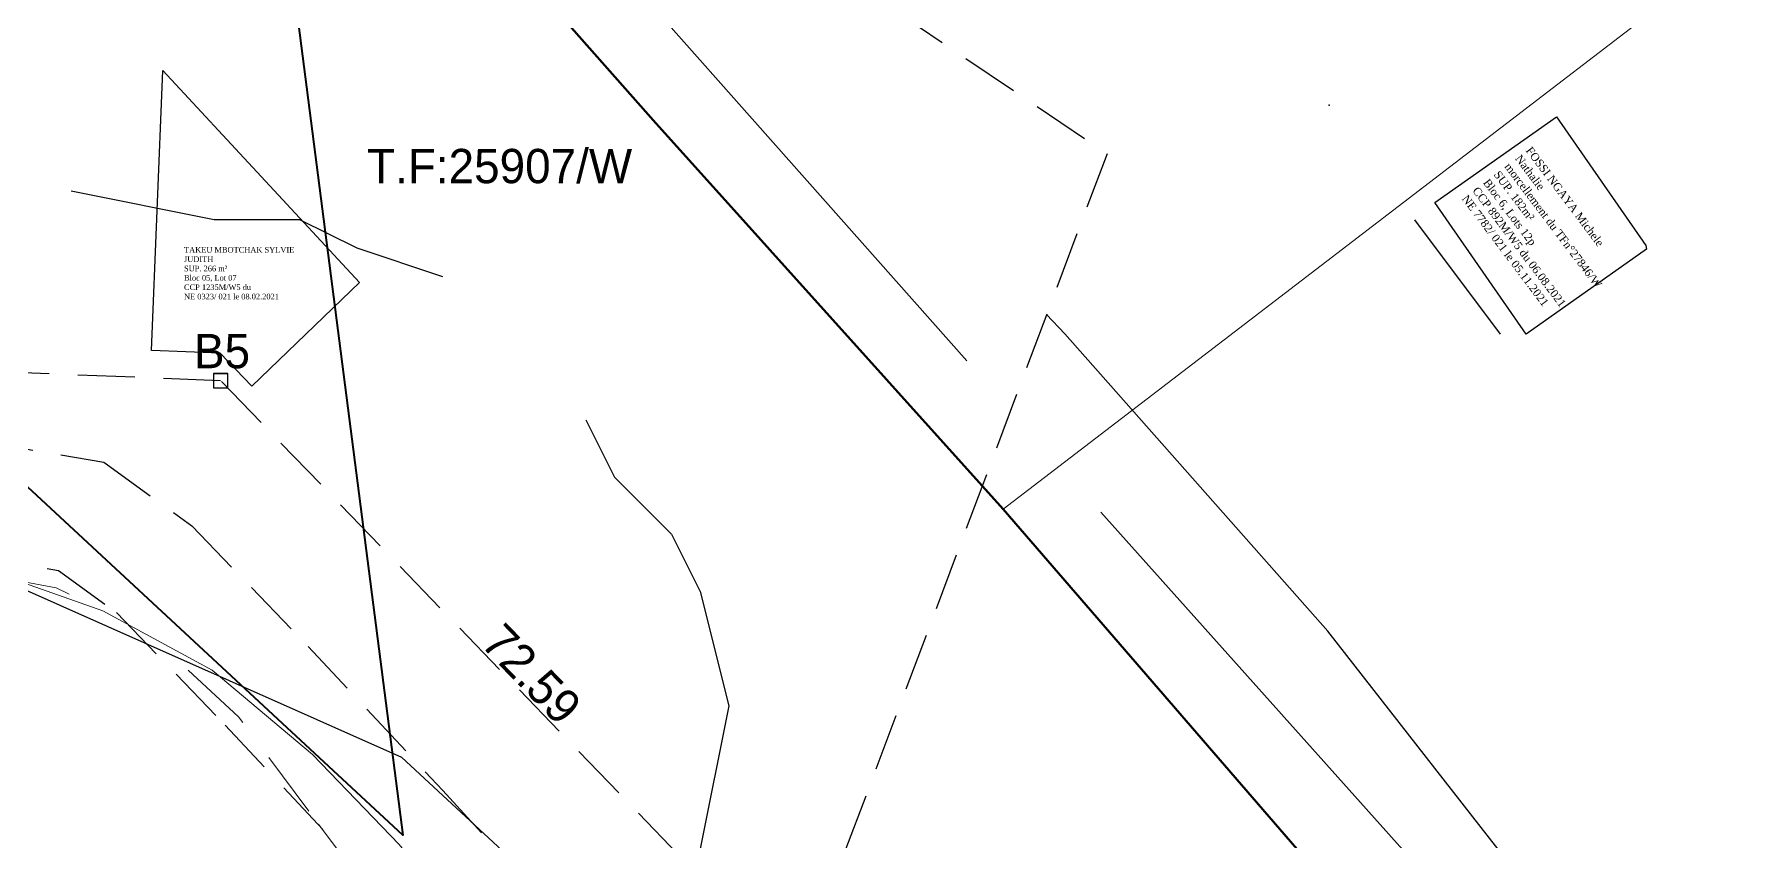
# Model space of a CAD drawing. Header units: millimetres. Extents: x 579832 to 917290, y 449831 to 1452191.
# Drawn here: x 583527.9 to 583676.5, y 451710.6 to 451781.2 of the extents above; entities that cross this region are included whole.
import ezdxf
from ezdxf.enums import TextEntityAlignment as Align

# ---------------------------------------------------------------- set-up
doc = ezdxf.new("R2010")
doc.units = ezdxf.units.MM
doc.header["$LTSCALE"] = 10
doc.linetypes.add('DASHED', pattern=[0.75, 0.5, -0.25])
for name, color, linetype in [('Cotation Linéaire', 255, 'Continuous'), ('end maj 26 02 2021', 7, 'Continuous'), ('MAJ NOV 2021', 7, 'Continuous'), ('TableauDePoints', 7, 'Continuous'), ('TRACKS', 3, 'Continuous'), ('VOIRIES_7M5', 7, 'Continuous')]:
    doc.layers.add(name, color=color, linetype=linetype)
for name, color, linetype, lineweight in [('drains_fossés', 120, 'Continuous', 20), ('Roads_main1', 10, 'Continuous', 100), ('Roads_others', 24, 'Continuous', 9)]:
    doc.layers.add(name, color=color, linetype=linetype, lineweight=lineweight)
doc.styles.add('STYLE3', font='tt0012m_.ttf', dxfattribs={"height": 13})
doc.styles.add('Times 1.0', font='times.ttf', dxfattribs={"width": 0.99, "height": 1})

msp = doc.modelspace()

# ---------------------------------------------------------------- linework, layer by layer
at = {"color": 7}
for p, q in [((583543.54, 451751.53), (583543.54, 451750.28)), ((583544.79, 451751.53), (583543.54, 451751.53)), ((583543.54, 451751.53), (583544.79, 451751.53)), ((583543.54, 451751.53), (583543.54, 451750.28)), ((583544.79, 451751.53), (583543.54, 451751.53)), ((583543.54, 451751.53), (583544.79, 451751.53)), ((583544.79, 451750.28), (583544.79, 451751.53)), ((583544.79, 451750.28), (583544.79, 451751.53)), ((583543.54, 451750.28), (583544.79, 451750.28)), ((583543.54, 451750.28), (583544.79, 451750.28))]:
    msp.add_line(p, q, dxfattribs=at)
at = {"color": 2, "lineweight": 40, "flags": 128}
msp.add_lwpolyline([(583546.87, 451813.95), (583560.1, 451711.17), (583525.67, 451743.12), (583489.12, 451751.35), (583419.59, 451748.13)], dxfattribs=at)
msp.add_lwpolyline([(583546.87, 451813.95), (583560.1, 451711.17), (583525.67, 451743.12), (583489.12, 451751.35), (583419.59, 451748.13)], dxfattribs=at)
at = {"color": 7, "start_tangent": (-0.926082, 0.377321)}
msp.add_spline([(583557.66, 451862.83), (583505.31, 451833.89), (583395.95, 451826.22), (583268.75, 451825.46), (583255.02, 451823.47), (583225.69, 451797.96), (583176.33, 451769.14), (583135.53, 451733.73), (583020.52, 451647.21), (583013.36, 451642.64), (582927.16, 451581.29), (582848.14, 451564.53), (582742.55, 451535.93), (582737.22, 451534.15), (582651.6, 451456.74), (582638.85, 451458.5)], degree=3, dxfattribs=at)
msp.add_spline([(583557.66, 451862.83), (583505.31, 451833.89), (583395.95, 451826.22), (583268.75, 451825.46), (583255.02, 451823.47), (583225.69, 451797.96), (583176.33, 451769.14), (583135.53, 451733.73), (583020.52, 451647.21), (583013.36, 451642.64), (582927.16, 451581.29), (582848.14, 451564.53), (582742.55, 451535.93), (582737.22, 451534.15), (582651.6, 451456.74), (582638.85, 451458.5)], degree=3, dxfattribs=at)
at = {"layer": 'drains_fossés'}
for p, q in [((583658.91, 451697.25), (583621.14, 451739.42)), ((583658.91, 451697.25), (583621.14, 451739.42)), ((583551.88, 451713.29), (583548.38, 451717.98)), ((583551.88, 451713.29), (583548.38, 451717.98))]:
    msp.add_line(p, q, dxfattribs=at)
for points in [[(583609.42, 451752.64), (583564.34, 451803.52), (583557, 451811.75), (583531.34, 451839.96)], [(583609.42, 451752.64), (583564.34, 451803.52), (583557, 451811.75), (583531.34, 451839.96)], [(583530.93, 451732.24), (583529.79, 451732.81), (583518.75, 451734.86), (583512.38, 451735.22)], [(583530.93, 451732.24), (583529.79, 451732.81), (583518.75, 451734.86), (583512.38, 451735.22)], [(583546.11, 451721.02), (583545.74, 451721.52), (583541.32, 451725.6)], [(583546.11, 451721.02), (583545.74, 451721.52), (583541.32, 451725.6)], [(583546.96, 451679.98), (583554.4, 451686.9), (583556.32, 451689.31), (583558.31, 451694.54), (583559.06, 451699.32), (583558.49, 451704.41), (583552.72, 451712.14)], [(583546.96, 451679.98), (583554.4, 451686.9), (583556.32, 451689.31), (583558.31, 451694.54), (583559.06, 451699.32), (583558.49, 451704.41), (583552.72, 451712.14)]]:
    msp.add_lwpolyline(points, dxfattribs=at)
at = {"layer": 'end maj 26 02 2021', "color": 150, "lineweight": -3, "flags": 128}
msp.add_lwpolyline([(583539.11, 451778.03), (583556.32, 451759.49), (583546.91, 451750.43), (583544.13, 451753.31), (583538.14, 451753.55)], close=True, dxfattribs=at)
msp.add_lwpolyline([(583539.11, 451778.03), (583556.32, 451759.49), (583546.91, 451750.43), (583544.13, 451753.31), (583538.14, 451753.55)], close=True, dxfattribs=at)
msp.add_lwpolyline([(583539.11, 451778.03), (583556.32, 451759.49), (583546.91, 451750.43), (583544.13, 451753.31), (583538.14, 451753.55)], close=True, dxfattribs=at)
msp.add_lwpolyline([(583539.11, 451778.03), (583556.32, 451759.49), (583546.91, 451750.43), (583544.13, 451753.31), (583538.14, 451753.55)], close=True, dxfattribs=at)
at = {"layer": 'end maj 26 02 2021', "flags": 128}
for points in [[(583563.61, 451759.99), (583556.11, 451762.49), (583551.11, 451764.99), (583543.61, 451764.99), (583531.11, 451767.49)], [(583563.61, 451759.99), (583556.11, 451762.49), (583551.11, 451764.99), (583543.61, 451764.99), (583531.11, 451767.49)], [(583563.61, 451759.99), (583556.11, 451762.49), (583551.11, 451764.99), (583543.61, 451764.99), (583531.11, 451767.49)], [(583563.61, 451759.99), (583556.11, 451762.49), (583551.11, 451764.99), (583543.61, 451764.99), (583531.11, 451767.49)], [(583656.11, 451754.99), (583648.61, 451764.99)], [(583656.11, 451754.99), (583648.61, 451764.99)], [(583656.11, 451754.99), (583648.61, 451764.99)], [(583656.11, 451754.99), (583648.61, 451764.99)], [(583576.11, 451747.49), (583578.61, 451742.49)], [(583576.11, 451747.49), (583578.61, 451742.49)], [(583576.11, 451747.49), (583578.61, 451742.49)], [(583576.11, 451747.49), (583578.61, 451742.49)], [(583578.61, 451742.49), (583581.11, 451739.99)], [(583578.61, 451742.49), (583581.11, 451739.99)], [(583578.61, 451742.49), (583581.11, 451739.99)], [(583578.61, 451742.49), (583581.11, 451739.99)], [(583581.11, 451739.99), (583583.61, 451737.49)], [(583581.11, 451739.99), (583583.61, 451737.49)], [(583581.11, 451739.99), (583583.61, 451737.49)], [(583581.11, 451739.99), (583583.61, 451737.49)], [(583583.61, 451737.49), (583586.11, 451732.49), (583588.61, 451722.49), (583586.11, 451709.99)], [(583583.61, 451737.49), (583586.11, 451732.49), (583588.61, 451722.49), (583586.11, 451709.99)], [(583583.61, 451737.49), (583586.11, 451732.49), (583588.61, 451722.49), (583586.11, 451709.99)], [(583583.61, 451737.49), (583586.11, 451732.49), (583588.61, 451722.49), (583586.11, 451709.99)]]:
    msp.add_lwpolyline(points, dxfattribs=at)
at = {"layer": 'end maj 26 02 2021'}
msp.add_point((583641.11, 451774.99), dxfattribs=at)
msp.add_point((583641.11, 451774.99), dxfattribs=at)
msp.add_point((583641.11, 451774.99), dxfattribs=at)
msp.add_point((583641.11, 451774.99), dxfattribs=at)
at = {"layer": 'MAJ NOV 2021', "lineweight": -3, "flags": 128}
msp.add_lwpolyline([(583660.99, 451773.98), (583668.81, 451762.73), (583668.88, 451762.42), (583658.36, 451754.99), (583650.36, 451766.48)], close=True, dxfattribs=at)
msp.add_lwpolyline([(583660.99, 451773.98), (583668.81, 451762.73), (583668.88, 451762.42), (583658.36, 451754.99), (583650.36, 451766.48)], close=True, dxfattribs=at)
msp.add_lwpolyline([(583660.99, 451773.98), (583668.81, 451762.73), (583668.88, 451762.42), (583658.36, 451754.99), (583650.36, 451766.48)], close=True, dxfattribs=at)
msp.add_lwpolyline([(583660.99, 451773.98), (583668.81, 451762.73), (583668.88, 451762.42), (583658.36, 451754.99), (583650.36, 451766.48)], close=True, dxfattribs=at)
at = {"layer": 'Roads_main1'}
msp.add_lwpolyline([(583472.75, 452053.43), (583472.67, 451998.97), (583472.35, 451979.2), (583473.06, 451953.26), (583474.42, 451940.88), (583477.17, 451928.44), (583479.8, 451917.79), (583485.65, 451900.99), (583495.69, 451880.14), (583507.04, 451861.03), (583527.13, 451837.27), (583556.8, 451802.2), (583582, 451773.7), (583612.62, 451739.69), (583657.66, 451687.6), (583659.6, 451685.4)], dxfattribs=at)
msp.add_lwpolyline([(583472.75, 452053.43), (583472.67, 451998.97), (583472.35, 451979.2), (583473.06, 451953.26), (583474.42, 451940.88), (583477.17, 451928.44), (583479.8, 451917.79), (583485.65, 451900.99), (583495.69, 451880.14), (583507.04, 451861.03), (583527.13, 451837.27), (583556.8, 451802.2), (583582, 451773.7), (583612.62, 451739.69), (583657.66, 451687.6), (583659.6, 451685.4)], dxfattribs=at)
at = {"layer": 'Roads_others'}
for points in [[(583612.62, 451739.69), (583712.75, 451816.41), (583749.61, 451844.7)], [(583612.62, 451739.69), (583712.75, 451816.41), (583749.61, 451844.7)], [(583027.13, 451436.82), (583029.11, 451445.5), (583042.82, 451461.85), (583055.45, 451474.89), (583113.94, 451528.55), (583118.89, 451533.45), (583145.54, 451558.05), (583179.68, 451589.57), (583192.73, 451601.62), (583276.76, 451679.18), (583341.33, 451738.52), (583345.91, 451741.89), (583352.08, 451744.59), (583357.98, 451745.4), (583377.63, 451745.12), (583522.52, 451734.78), (583533.88, 451730.78), (583543.44, 451725.6), (583552.21, 451718.22), (583559.79, 451710.35), (583577.51, 451688.89)], [(583027.13, 451436.82), (583029.11, 451445.5), (583042.82, 451461.85), (583055.45, 451474.89), (583113.94, 451528.55), (583118.89, 451533.45), (583145.54, 451558.05), (583179.68, 451589.57), (583192.73, 451601.62), (583276.76, 451679.18), (583341.33, 451738.52), (583345.91, 451741.89), (583352.08, 451744.59), (583357.98, 451745.4), (583377.63, 451745.12), (583522.52, 451734.78), (583533.88, 451730.78), (583543.44, 451725.6), (583552.21, 451718.22), (583559.79, 451710.35), (583577.51, 451688.89)]]:
    msp.add_lwpolyline(points, dxfattribs=at)
at = {"layer": 'TRACKS'}
msp.add_polyline3d([(582778.28, 451358.41, 16.06), (582776, 451361, 16), (582780, 451406, 16), (582825, 451432, 17.92), (582942, 451441, 19.36), (583019, 451446, 18.88), (583052, 451464, 21.77), (583112, 451522, 25.61), (583151, 451560, 28.98), (583192, 451599, 32.34), (583268, 451670, 30.42), (583335, 451729, 30.9), (583374, 451746, 30.9), (583441, 451742, 34.74), (583515, 451738, 33.78), (583560, 451718, 34.26), (583574, 451705, 35.23), (583607, 451692, 36.19), (583661, 451688, 35.71), (583666, 451690, 35.71), (583659, 451706, 35.23), (583641, 451729, 33.3), (583618, 451755, 31.86), (583616.41, 451756.7, 31.71)], dxfattribs=at)
msp.add_polyline3d([(582778.28, 451358.41, 16.06), (582776, 451361, 16), (582780, 451406, 16), (582825, 451432, 17.92), (582942, 451441, 19.36), (583019, 451446, 18.88), (583052, 451464, 21.77), (583112, 451522, 25.61), (583151, 451560, 28.98), (583192, 451599, 32.34), (583268, 451670, 30.42), (583335, 451729, 30.9), (583374, 451746, 30.9), (583441, 451742, 34.74), (583515, 451738, 33.78), (583560, 451718, 34.26), (583574, 451705, 35.23), (583607, 451692, 36.19), (583661, 451688, 35.71), (583666, 451690, 35.71), (583659, 451706, 35.23), (583641, 451729, 33.3), (583618, 451755, 31.86), (583616.41, 451756.7, 31.71)], dxfattribs=at)
at = {"layer": 'VOIRIES_7M5', "linetype": 'DASHED'}
msp.add_lwpolyline([(583550.54, 451859.64), (583559.62, 451812.65), (583621.69, 451770.76), (583594.62, 451698.71), (583544.17, 451750.91), (583338.33, 451759.16), (583101.7, 451540.77), (583085.42, 451558.42), (583011.17, 451486.72), (582756.2, 451468.79), (582727.16, 451494.24), (582746.11, 451525.27), (582927.03, 451569.88), (583260.62, 451811.15), (583480.62, 451812.52)], close=True, dxfattribs=at)
msp.add_lwpolyline([(583550.54, 451859.64), (583559.62, 451812.65), (583621.69, 451770.76), (583594.62, 451698.71), (583544.17, 451750.91), (583338.33, 451759.16), (583101.7, 451540.77), (583085.42, 451558.42), (583011.17, 451486.72), (582756.2, 451468.79), (582727.16, 451494.24), (582746.11, 451525.27), (582927.03, 451569.88), (583260.62, 451811.15), (583480.62, 451812.52)], close=True, dxfattribs=at)
for points in [[(582772.36, 451416.68), (582778.75, 451421.71), (582791.41, 451428.03), (582801.75, 451432.22), (582815, 451434.47), (582921.87, 451444.2), (583000.36, 451450.35), (583022.09, 451460.12), (583035.56, 451470.37), (583046.24, 451480.91), (583069.52, 451503.37), (583327.83, 451743.67), (583336.06, 451751.45), (583342.09, 451756.07), (583347.84, 451758.29), (583355.97, 451757.68), (583522.81, 451745.7), (583533.97, 451743.78), (583541.66, 451738.22), (583551.82, 451727.67), (583563.61, 451715.07), (583572.02, 451705.88)], [(582772.36, 451416.68), (582778.75, 451421.71), (582791.41, 451428.03), (582801.75, 451432.22), (582815, 451434.47), (582921.87, 451444.2), (583000.36, 451450.35), (583022.09, 451460.12), (583035.56, 451470.37), (583046.24, 451480.91), (583069.52, 451503.37), (583327.83, 451743.67), (583336.06, 451751.45), (583342.09, 451756.07), (583347.84, 451758.29), (583355.97, 451757.68), (583522.81, 451745.7), (583533.97, 451743.78), (583541.66, 451738.22), (583551.82, 451727.67), (583563.61, 451715.07), (583572.02, 451705.88)], [(582772.36, 451416.68), (582778.75, 451421.71), (582791.41, 451428.03), (582801.75, 451432.22), (582815, 451434.47), (582921.87, 451444.2), (583000.36, 451450.35), (583022.09, 451460.12), (583035.56, 451470.37), (583046.24, 451480.91), (583069.52, 451503.37), (583327.83, 451743.67), (583336.06, 451751.45), (583342.09, 451756.07), (583347.84, 451758.29), (583355.97, 451757.68), (583522.81, 451745.7), (583533.97, 451743.78), (583541.66, 451738.22), (583551.82, 451727.67), (583563.61, 451715.07), (583572.02, 451705.88)], [(582772.36, 451416.68), (582778.75, 451421.71), (582791.41, 451428.03), (582801.75, 451432.22), (582815, 451434.47), (582921.87, 451444.2), (583000.36, 451450.35), (583022.09, 451460.12), (583035.56, 451470.37), (583046.24, 451480.91), (583069.52, 451503.37), (583327.83, 451743.67), (583336.06, 451751.45), (583342.09, 451756.07), (583347.84, 451758.29), (583355.97, 451757.68), (583522.81, 451745.7), (583533.97, 451743.78), (583541.66, 451738.22), (583551.82, 451727.67), (583563.61, 451715.07), (583572.02, 451705.88)], [(583277.29, 451682.99), (583334.67, 451736.37), (583342.56, 451743.83), (583347.04, 451747.26), (583349.34, 451748.15), (583355.23, 451747.71), (583521.61, 451735.76), (583529.99, 451734.32), (583535.07, 451730.64), (583544.57, 451720.79), (583556.27, 451708.28), (583563.03, 451700.9)], [(583277.29, 451682.99), (583334.67, 451736.37), (583342.56, 451743.83), (583347.04, 451747.26), (583349.34, 451748.15), (583355.23, 451747.71), (583521.61, 451735.76), (583529.99, 451734.32), (583535.07, 451730.64), (583544.57, 451720.79), (583556.27, 451708.28), (583563.03, 451700.9)]]:
    msp.add_lwpolyline(points, dxfattribs=at)

# ---------------------------------------------------------------- texts
at = {"color": 7, "style": 'STYLE3'}
msp.add_text('B5', height=3, dxfattribs=at).set_placement((583541.84, 451752))
msp.add_text('B5', height=3, dxfattribs=at).set_placement((583541.84, 451752))
at = {"layer": 'Cotation Linéaire', "color": 7, "style": 'STYLE3'}
msp.add_text('72.59', height=3, rotation=314.0256, dxfattribs=at).set_placement((583571.38, 451725.27), align=Align.MIDDLE_CENTER)
msp.add_text('72.59', height=3, rotation=314.0256, dxfattribs=at).set_placement((583571.38, 451725.27), align=Align.MIDDLE_CENTER)
at = {"layer": 'end maj 26 02 2021', "color": 150, "linetype": 'ByBlock', "lineweight": -3, "ltscale": 0.0014, "insert": (583540.97, 451762.6), "char_height": 0.49, "width": 17.0141, "attachment_point": 1, "style": 'Times 1.0'}
msp.add_mtext('{\\C256;TAKEU MBOTCHAK SYLVIE\\PJUDITH\\PSUP. 266 m²\\PBloc 05, Lot 07\\PCCP 1235M/W5 du \\PNE 0323/ 021 le 08.02.2021}', dxfattribs=at)
msp.add_mtext('{\\C256;TAKEU MBOTCHAK SYLVIE\\PJUDITH\\PSUP. 266 m²\\PBloc 05, Lot 07\\PCCP 1235M/W5 du \\PNE 0323/ 021 le 08.02.2021}', dxfattribs=at)
msp.add_mtext('{\\C256;TAKEU MBOTCHAK SYLVIE\\PJUDITH\\PSUP. 266 m²\\PBloc 05, Lot 07\\PCCP 1235M/W5 du \\PNE 0323/ 021 le 08.02.2021}', dxfattribs=at)
msp.add_mtext('{\\C256;TAKEU MBOTCHAK SYLVIE\\PJUDITH\\PSUP. 266 m²\\PBloc 05, Lot 07\\PCCP 1235M/W5 du \\PNE 0323/ 021 le 08.02.2021}', dxfattribs=at)
at = {"layer": 'MAJ NOV 2021', "color": 150, "linetype": 'ByBlock', "lineweight": -3, "ltscale": 0.0014, "insert": (583658.83, 451771.45), "char_height": 0.7, "width": 30.6961, "attachment_point": 1, "rotation": 306.9694, "style": 'Times 1.0'}
msp.add_mtext('{\\fTimes New Roman|b0|i0|c186|p18;\\C256;FOSSI NGAYA Michele \\fTimes New Roman|b0|i0|c0|p18;\\P\\fTimes New Roman|b0|i0|c186|p18;Nathalie \\fTimes New Roman|b0|i0|c0|p18;\\P\\C1;morcellement du TFn°27846/W\\C256; \\fTimes New Roman|b0|i0|c186|p18;\\PSUP. \\fTimes New Roman|b0|i0|c0|p18;182\\fTimes New Roman|b0|i0|c186|p18;m²\\PBloc \\fTimes New Roman|b0|i0|c0|p18;6\\fTimes New Roman|b0|i0|c186|p18;, Lots \\fTimes New Roman|b0|i0|c0|p18;12p\\P\\fTimes New Roman|b0|i0|c186|p18;CCP \\fTimes New Roman|b0|i0|c0|p18;892\\fTimes New Roman|b0|i0|c186|p18;M/W5 du \\fTimes New Roman|b0|i0|c0|p18;06.08.2021\\P\\fTimes New Roman|b0|i0|c186|p18;NE \\fTimes New Roman|b0|i0|c0|p18;7782\\fTimes New Roman|b0|i0|c186|p18;/ 02\\fTimes New Roman|b0|i0|c0|p18;1\\fTimes New Roman|b0|i0|c186|p18; le \\fTimes New Roman|b0|i0|c0|p18;05.11.2021}', dxfattribs=at)
msp.add_mtext('{\\fTimes New Roman|b0|i0|c186|p18;\\C256;FOSSI NGAYA Michele \\fTimes New Roman|b0|i0|c0|p18;\\P\\fTimes New Roman|b0|i0|c186|p18;Nathalie \\fTimes New Roman|b0|i0|c0|p18;\\P\\C1;morcellement du TFn°27846/W\\C256; \\fTimes New Roman|b0|i0|c186|p18;\\PSUP. \\fTimes New Roman|b0|i0|c0|p18;182\\fTimes New Roman|b0|i0|c186|p18;m²\\PBloc \\fTimes New Roman|b0|i0|c0|p18;6\\fTimes New Roman|b0|i0|c186|p18;, Lots \\fTimes New Roman|b0|i0|c0|p18;12p\\P\\fTimes New Roman|b0|i0|c186|p18;CCP \\fTimes New Roman|b0|i0|c0|p18;892\\fTimes New Roman|b0|i0|c186|p18;M/W5 du \\fTimes New Roman|b0|i0|c0|p18;06.08.2021\\P\\fTimes New Roman|b0|i0|c186|p18;NE \\fTimes New Roman|b0|i0|c0|p18;7782\\fTimes New Roman|b0|i0|c186|p18;/ 02\\fTimes New Roman|b0|i0|c0|p18;1\\fTimes New Roman|b0|i0|c186|p18; le \\fTimes New Roman|b0|i0|c0|p18;05.11.2021}', dxfattribs=at)
msp.add_mtext('{\\fTimes New Roman|b0|i0|c186|p18;\\C256;FOSSI NGAYA Michele \\fTimes New Roman|b0|i0|c0|p18;\\P\\fTimes New Roman|b0|i0|c186|p18;Nathalie \\fTimes New Roman|b0|i0|c0|p18;\\P\\C1;morcellement du TFn°27846/W\\C256; \\fTimes New Roman|b0|i0|c186|p18;\\PSUP. \\fTimes New Roman|b0|i0|c0|p18;182\\fTimes New Roman|b0|i0|c186|p18;m²\\PBloc \\fTimes New Roman|b0|i0|c0|p18;6\\fTimes New Roman|b0|i0|c186|p18;, Lots \\fTimes New Roman|b0|i0|c0|p18;12p\\P\\fTimes New Roman|b0|i0|c186|p18;CCP \\fTimes New Roman|b0|i0|c0|p18;892\\fTimes New Roman|b0|i0|c186|p18;M/W5 du \\fTimes New Roman|b0|i0|c0|p18;06.08.2021\\P\\fTimes New Roman|b0|i0|c186|p18;NE \\fTimes New Roman|b0|i0|c0|p18;7782\\fTimes New Roman|b0|i0|c186|p18;/ 02\\fTimes New Roman|b0|i0|c0|p18;1\\fTimes New Roman|b0|i0|c186|p18; le \\fTimes New Roman|b0|i0|c0|p18;05.11.2021}', dxfattribs=at)
msp.add_mtext('{\\fTimes New Roman|b0|i0|c186|p18;\\C256;FOSSI NGAYA Michele \\fTimes New Roman|b0|i0|c0|p18;\\P\\fTimes New Roman|b0|i0|c186|p18;Nathalie \\fTimes New Roman|b0|i0|c0|p18;\\P\\C1;morcellement du TFn°27846/W\\C256; \\fTimes New Roman|b0|i0|c186|p18;\\PSUP. \\fTimes New Roman|b0|i0|c0|p18;182\\fTimes New Roman|b0|i0|c186|p18;m²\\PBloc \\fTimes New Roman|b0|i0|c0|p18;6\\fTimes New Roman|b0|i0|c186|p18;, Lots \\fTimes New Roman|b0|i0|c0|p18;12p\\P\\fTimes New Roman|b0|i0|c186|p18;CCP \\fTimes New Roman|b0|i0|c0|p18;892\\fTimes New Roman|b0|i0|c186|p18;M/W5 du \\fTimes New Roman|b0|i0|c0|p18;06.08.2021\\P\\fTimes New Roman|b0|i0|c186|p18;NE \\fTimes New Roman|b0|i0|c0|p18;7782\\fTimes New Roman|b0|i0|c186|p18;/ 02\\fTimes New Roman|b0|i0|c0|p18;1\\fTimes New Roman|b0|i0|c186|p18; le \\fTimes New Roman|b0|i0|c0|p18;05.11.2021}', dxfattribs=at)
at = {"layer": 'TableauDePoints', "color": 0, "lineweight": 13, "style": 'STYLE3'}
msp.add_text('T.F:25907/W', height=3, dxfattribs=at).set_placement((583568.57, 451769.68), align=Align.MIDDLE_CENTER)
msp.add_text('T.F:25907/W', height=3, dxfattribs=at).set_placement((583568.57, 451769.68), align=Align.MIDDLE_CENTER)

doc.saveas('drawing.dxf')
